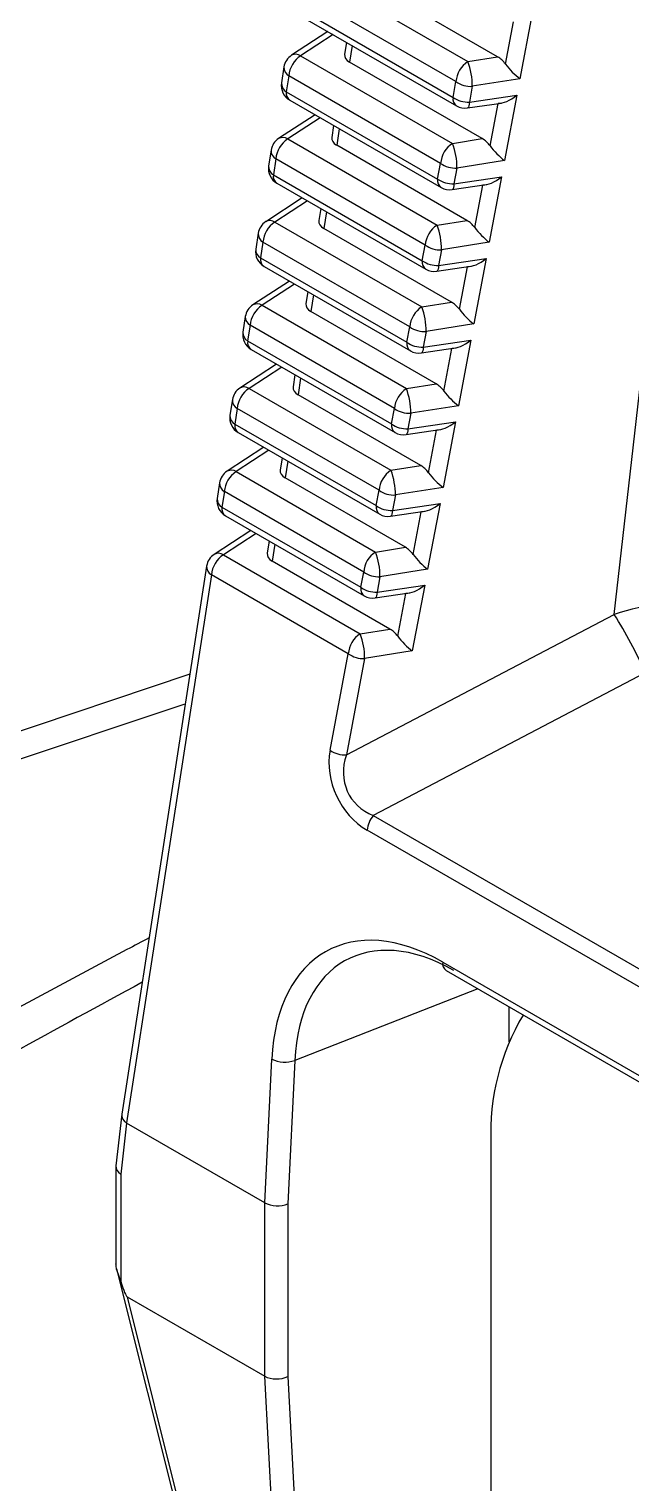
# Model space of a CAD drawing. Extents: x 16.5 to 113.1, y 4.4 to 84.5.
# Drawn here: x 80.689 to 81.043, y 69.633 to 70.488 of the extents above; entities that cross this region are included whole.
import ezdxf

# ---------------------------------------------------------------- set-up
doc = ezdxf.new("R2010")
doc.units = 0
doc.header["$MEASUREMENT"] = 0
doc.layers.add('OBJECT', color=7, linetype='CONTINUOUS')

msp = doc.modelspace()

# ---------------------------------------------------------------- linework, layer by layer
at = {"layer": 'OBJECT'}
for p, q in [((80.85593, 70.52169), (80.9467, 70.46929)), ((80.96421, 70.47207), (80.88468, 70.51798)), ((80.9397, 70.45752), (80.84893, 70.50992)), ((80.84747, 70.50049), (80.93796, 70.44825)), ((80.84953, 70.49548), (80.94002, 70.44324)), ((80.96883, 70.46781), (80.97352, 70.4927)), ((80.98457, 70.49765), (80.97734, 70.4592)), ((80.86435, 70.48692), (80.84296, 70.47299)), ((80.86742, 70.48515), (80.84835, 70.47274)), ((81.0328, 70.14394), (81.07141, 70.48478)), ((80.87528, 70.48061), (80.8742, 70.47366)), ((80.8786, 70.47869), (80.87711, 70.46903)), ((80.83853, 70.46614), (80.83708, 70.45676)), ((80.84835, 70.47274), (80.93765, 70.42119)), ((80.95516, 70.42397), (80.87711, 70.46903)), ((80.9467, 70.46929), (80.96421, 70.47207)), ((80.84135, 70.46097), (80.8399, 70.45159)), ((80.93065, 70.40942), (80.84135, 70.46097)), ((80.93796, 70.44825), (80.9397, 70.45752)), ((80.97734, 70.4592), (80.9493, 70.45475)), ((80.8399, 70.45159), (80.92892, 70.4002)), ((80.9493, 70.45475), (80.94756, 70.44549)), ((80.94756, 70.44549), (80.97553, 70.44959)), ((80.97553, 70.44959), (80.96829, 70.4111)), ((80.84196, 70.44657), (80.93098, 70.39518)), ((80.94647, 70.44201), (80.96641, 70.44493)), ((80.95978, 70.41971), (80.96447, 70.44465)), ((80.85681, 70.438), (80.83538, 70.42405)), ((80.85988, 70.43623), (80.84077, 70.4238)), ((80.8677, 70.43171), (80.86662, 70.42471)), ((80.84077, 70.4238), (80.9286, 70.37309)), ((80.87103, 70.42979), (80.86953, 70.42008)), ((80.93765, 70.42119), (80.95516, 70.42397)), ((80.83095, 70.4172), (80.82951, 70.40786)), ((80.94611, 70.37587), (80.86953, 70.42008)), ((80.83377, 70.41202), (80.83233, 70.40268)), ((80.9216, 70.36132), (80.83377, 70.41202)), ((80.92892, 70.4002), (80.93065, 70.40942)), ((80.94026, 70.40665), (80.93852, 70.39743)), ((80.96829, 70.4111), (80.94026, 70.40665)), ((80.83233, 70.40268), (80.91988, 70.35214)), ((80.83439, 70.39767), (80.92194, 70.34713)), ((80.93743, 70.39395), (80.95737, 70.39688)), ((80.93852, 70.39743), (80.96649, 70.40154)), ((80.96649, 70.40154), (80.95924, 70.363)), ((80.84928, 70.38908), (80.8278, 70.3751)), ((80.95073, 70.37161), (80.95543, 70.39659)), ((80.85234, 70.38731), (80.83319, 70.37485)), ((80.86013, 70.38281), (80.85904, 70.37576)), ((80.86346, 70.38089), (80.86195, 70.37113)), ((80.83319, 70.37485), (80.91955, 70.32499)), ((80.9286, 70.37309), (80.94611, 70.37587)), ((80.82337, 70.36825), (80.82194, 70.35896)), ((80.8262, 70.36307), (80.82476, 70.35378)), ((80.91255, 70.31322), (80.8262, 70.36307)), ((80.93706, 70.32777), (80.86195, 70.37113)), ((80.95924, 70.363), (80.93121, 70.35855)), ((80.91988, 70.35214), (80.9216, 70.36132)), ((80.93121, 70.35855), (80.92948, 70.34938)), ((80.82476, 70.35378), (80.91084, 70.30409)), ((80.82682, 70.34877), (80.9129, 70.29907)), ((80.92839, 70.3459), (80.94833, 70.34882)), ((80.92948, 70.34938), (80.95745, 70.35348)), ((80.94169, 70.32351), (80.94639, 70.34854)), ((80.95745, 70.35348), (80.95019, 70.3149)), ((80.84174, 70.34016), (80.82022, 70.32615)), ((80.8448, 70.33839), (80.82562, 70.3259)), ((80.85256, 70.33391), (80.85146, 70.32682)), ((80.85589, 70.33199), (80.85437, 70.32219)), ((80.82562, 70.3259), (80.91051, 70.27689)), ((80.92801, 70.27967), (80.85437, 70.32219)), ((80.91955, 70.32499), (80.93706, 70.32777)), ((80.81579, 70.3193), (80.81436, 70.31006)), ((80.81862, 70.31413), (80.81718, 70.30488)), ((80.90351, 70.26512), (80.81862, 70.31413)), ((80.91084, 70.30409), (80.91255, 70.31322)), ((80.95019, 70.3149), (80.92216, 70.31045)), ((80.81718, 70.30488), (80.9018, 70.25603)), ((80.92216, 70.31045), (80.92044, 70.30132)), ((80.92044, 70.30132), (80.94841, 70.30543)), ((80.94841, 70.30543), (80.94114, 70.2668)), ((80.81925, 70.29987), (80.90386, 70.25102)), ((80.91935, 70.29784), (80.93929, 70.30077)), ((80.93264, 70.27541), (80.93735, 70.30048)), ((80.8342, 70.29123), (80.81264, 70.2772)), ((80.83726, 70.28947), (80.81804, 70.27695)), ((80.84499, 70.285), (80.84388, 70.27787)), ((80.84831, 70.28309), (80.84679, 70.27324)), ((80.91051, 70.27689), (80.92801, 70.27967)), ((80.80822, 70.27035), (80.80679, 70.26115)), ((80.81804, 70.27695), (80.90146, 70.2288)), ((80.91896, 70.23157), (80.84679, 70.27324)), ((80.81104, 70.26518), (80.80961, 70.25598)), ((80.89446, 70.21702), (80.81104, 70.26518)), ((80.9018, 70.25603), (80.90351, 70.26512)), ((80.91311, 70.26235), (80.9114, 70.25327)), ((80.94114, 70.2668), (80.91311, 70.26235)), ((80.80961, 70.25598), (80.89276, 70.20798)), ((80.91031, 70.24979), (80.93025, 70.25271)), ((80.9114, 70.25327), (80.93937, 70.25737)), ((80.92359, 70.22731), (80.92831, 70.25243)), ((80.93937, 70.25737), (80.93209, 70.2187)), ((80.81167, 70.25096), (80.89482, 70.20296)), ((80.82666, 70.24231), (80.80506, 70.22826)), ((80.82972, 70.24054), (80.81046, 70.22801)), ((80.83742, 70.2361), (80.8363, 70.22892)), ((80.81046, 70.22801), (80.89241, 70.1807)), ((80.84074, 70.23418), (80.83921, 70.22429)), ((80.90146, 70.2288), (80.91896, 70.23157)), ((80.80064, 70.22141), (80.79922, 70.21225)), ((80.90992, 70.18347), (80.83921, 70.22429)), ((80.93209, 70.2187), (80.90406, 70.21425)), ((80.80346, 70.21623), (80.80204, 70.20708)), ((80.88541, 70.16892), (80.80346, 70.21623)), ((80.89276, 70.20798), (80.89446, 70.21702)), ((80.90406, 70.21425), (80.90236, 70.20521)), ((80.90236, 70.20521), (80.93033, 70.20932)), ((80.93033, 70.20932), (80.92304, 70.1706)), ((80.80204, 70.20708), (80.88372, 70.15992)), ((80.8041, 70.20206), (80.88578, 70.15491)), ((80.90127, 70.20173), (80.92121, 70.20466)), ((80.91454, 70.17921), (80.91927, 70.20437)), ((80.81912, 70.19339), (80.79748, 70.17931)), ((80.82218, 70.19162), (80.80288, 70.17906)), ((80.82984, 70.1872), (80.82873, 70.17997)), ((80.83317, 70.18528), (80.83163, 70.17534)), ((80.89241, 70.1807), (80.90992, 70.18347)), ((80.80288, 70.17906), (80.88336, 70.1326)), ((80.90087, 70.13537), (80.83163, 70.17534)), ((80.79306, 70.17246), (80.74312, 69.84995)), ((80.79588, 70.16728), (80.74593, 69.8447)), ((80.87636, 70.12082), (80.79588, 70.16728)), ((80.88372, 70.15992), (80.88541, 70.16892)), ((80.89501, 70.16616), (80.89332, 70.15716)), ((80.92304, 70.1706), (80.89501, 70.16616)), ((80.89332, 70.15716), (80.92129, 70.16126)), ((80.92129, 70.16126), (80.914, 70.1225)), ((80.89223, 70.15368), (80.91217, 70.1566)), ((80.90549, 70.13111), (80.91023, 70.15632)), ((80.87528, 70.06128), (81.0328, 70.14394)), ((80.88336, 70.1326), (80.90087, 70.13537)), ((80.86568, 70.06405), (80.87636, 70.12082)), ((80.88596, 70.11806), (80.87528, 70.06128)), ((80.914, 70.1225), (80.88596, 70.11806)), ((80.78319, 70.10874), (80.59192, 70.04447)), ((81.05103, 70.10962), (80.89104, 70.02566)), ((80.56625, 70.01975), (80.7805, 70.09137)), ((80.89104, 70.02566), (81.48638, 69.68198)), ((81.48286, 69.6733), (80.88752, 70.01698)), ((80.93191, 69.93935), (81.43395, 69.64953)), ((80.93397, 69.93434), (81.43601, 69.64452)), ((80.95247, 69.92366), (80.84487, 69.88153)), ((80.97091, 69.89241), (80.97091, 69.91301)), ((80.82727, 69.79773), (80.83138, 69.88231)), ((80.84487, 69.88153), (80.84077, 69.79718)), ((80.7431, 69.84979), (80.73967, 69.8195)), ((80.74597, 69.84467), (80.74257, 69.81464)), ((80.82727, 69.79773), (80.74597, 69.84467)), ((80.96025, 69.83322), (80.96025, 69.60587)), ((80.73964, 69.81908), (80.73964, 69.76174)), ((80.74257, 69.81464), (80.74257, 69.75132)), ((80.82727, 69.79773), (80.82727, 69.79773)), ((80.82727, 69.69567), (80.82727, 69.79773)), ((80.84077, 69.79718), (80.84077, 69.69555)), ((80.74004, 69.75891), (80.80911, 69.48278)), ((80.74629, 69.74242), (80.81136, 69.48224)), ((80.74629, 69.74242), (80.82727, 69.69567)), ((80.83438, 69.56005), (80.82727, 69.69567)), ((80.82727, 69.69567), (80.82727, 69.69567)), ((80.84077, 69.69555), (80.84704, 69.57591))]:
    msp.add_line(p, q, dxfattribs=at)
at = {"layer": 'OBJECT', "flags": 128}
for points in [[(80.94756, 70.44549), (80.94746, 70.44423), (80.94727, 70.44322), (80.94701, 70.4425), (80.94668, 70.44209), (80.94647, 70.44201)], [(80.93852, 70.39743), (80.93842, 70.39617), (80.93823, 70.39516), (80.93797, 70.39444), (80.93764, 70.39404), (80.93743, 70.39395)], [(80.92948, 70.34938), (80.92938, 70.34812), (80.92919, 70.34711), (80.92893, 70.34639), (80.9286, 70.34598), (80.92839, 70.3459)], [(80.92044, 70.30132), (80.92034, 70.30006), (80.92015, 70.29905), (80.91989, 70.29833), (80.91956, 70.29793), (80.91935, 70.29784)], [(80.9114, 70.25327), (80.9113, 70.25201), (80.91111, 70.251), (80.91085, 70.25028), (80.91052, 70.24987), (80.91031, 70.24979)], [(80.90236, 70.20521), (80.90226, 70.20395), (80.90207, 70.20294), (80.90181, 70.20222), (80.90148, 70.20182), (80.90127, 70.20173)], [(80.89332, 70.15716), (80.89322, 70.1559), (80.89303, 70.15489), (80.89277, 70.15417), (80.89244, 70.15376), (80.89223, 70.15368)]]:
    msp.add_lwpolyline(points, dxfattribs=at)
at = {"layer": 'OBJECT'}
for centre, radius, start, end in [((80.84841, 70.46461), 0.01, 123.06007, 171.19813), ((80.84421, 70.46588), 0.00568, 177.32563, 239.85662), ((80.85681, 70.45975), 0.0155, 123.04942, 175.4938), ((80.84544, 70.46825), 0.00535, 57.04402, 117.61686), ((80.95515, 70.4563), 0.0155, 123.05023, 175.4936), ((80.90991, 70.4552), 0.0394, 359.34758, 20.96027), ((80.84696, 70.45523), 0.01, 171.19813, 240.00269), ((80.84275, 70.4565), 0.00568, 177.32874, 239.85352), ((80.94838, 70.4696), 0.01488, 234.31322, 273.55453), ((80.84484, 70.45069), 0.00502, 169.65017, 235.04623), ((80.94306, 70.44742), 0.00517, 170.70545, 233.99095), ((80.94664, 70.46034), 0.01488, 234.31323, 273.55518), ((80.94502, 70.4519), 0.01, 240.00269, 278.35117), ((80.84084, 70.41567), 0.01, 123.06007, 171.19813), ((80.84923, 70.4108), 0.0155, 123.0507, 175.49258), ((80.83786, 70.4193), 0.00535, 57.04266, 117.61716), ((80.83663, 70.41693), 0.00568, 177.32954, 239.85286), ((80.94611, 70.4082), 0.0155, 123.04942, 175.4938), ((80.90086, 70.4071), 0.0394, 359.34759, 20.95943), ((80.83939, 70.40633), 0.01, 171.19813, 240.00269), ((80.83518, 70.4076), 0.00568, 177.32804, 239.85435), ((80.93933, 70.4215), 0.01488, 234.31305, 273.5547), ((80.83726, 70.40178), 0.00502, 169.6395, 235.0569), ((80.93402, 70.39936), 0.00517, 170.70678, 233.98962), ((80.9376, 70.41229), 0.01488, 234.31362, 273.55511), ((80.93598, 70.40384), 0.01, 240.00269, 278.35117), ((80.83326, 70.36672), 0.01, 123.06007, 171.19813), ((80.84165, 70.36186), 0.0155, 123.04942, 175.4938), ((80.83028, 70.37036), 0.00535, 57.04422, 117.61665), ((80.93706, 70.3601), 0.0155, 123.0507, 175.49258), ((80.89181, 70.359), 0.0394, 359.34759, 20.96028), ((80.82905, 70.36798), 0.00568, 177.32537, 239.85703), ((80.83182, 70.35743), 0.01, 171.19813, 240.00269), ((80.82761, 70.35869), 0.00568, 177.32815, 239.85411), ((80.93028, 70.37341), 0.01488, 234.31401, 273.55473), ((80.82969, 70.35288), 0.00502, 169.63972, 235.05668), ((80.92498, 70.35131), 0.00517, 170.69678, 233.99962), ((80.92856, 70.36423), 0.01488, 234.31317, 273.55541), ((80.92694, 70.35579), 0.01, 240.00269, 278.35117), ((80.82568, 70.31777), 0.01, 123.06007, 171.19813), ((80.83407, 70.31291), 0.0155, 123.05063, 175.49262), ((80.8227, 70.32141), 0.00535, 57.0425, 117.61716), ((80.92801, 70.312), 0.0155, 123.04942, 175.4938), ((80.88276, 70.3109), 0.0394, 359.34764, 20.95936), ((80.82147, 70.31904), 0.00568, 177.32792, 239.85448), ((80.92124, 70.32531), 0.01488, 234.31307, 273.55452), ((80.82425, 70.30853), 0.01, 171.19813, 240.00269), ((80.82004, 70.30979), 0.00568, 177.32792, 239.85441), ((80.82212, 70.30398), 0.00502, 169.63969, 235.05671), ((80.91594, 70.30325), 0.00517, 170.69684, 233.99956), ((80.91952, 70.31618), 0.01488, 234.31336, 273.55538), ((80.9179, 70.30774), 0.01, 240.00269, 278.35117), ((80.8181, 70.26882), 0.01, 123.06007, 171.19813), ((80.81512, 70.27246), 0.00535, 57.04269, 117.61681), ((80.81389, 70.27009), 0.00568, 177.32544, 239.85692), ((80.82649, 70.26396), 0.0155, 123.05, 175.49373), ((80.91896, 70.2639), 0.0155, 123.05063, 175.49262), ((80.87371, 70.2628), 0.0394, 359.34837, 20.9595), ((80.81667, 70.25962), 0.01, 171.19813, 240.00269), ((80.81246, 70.26089), 0.00568, 177.32787, 239.85449), ((80.91219, 70.27721), 0.01488, 234.31329, 273.55537), ((80.81455, 70.25508), 0.00502, 169.63993, 235.05647), ((80.9069, 70.2552), 0.00517, 170.69685, 233.99955), ((80.91048, 70.26812), 0.01488, 234.31342, 273.55523), ((80.90886, 70.25968), 0.01, 240.00269, 278.35117), ((80.81052, 70.21988), 0.01, 123.06007, 171.19813), ((80.81891, 70.21501), 0.0155, 123.0503, 175.49295), ((80.80755, 70.22351), 0.00535, 57.04536, 117.61528), ((80.90991, 70.2158), 0.0155, 123.05, 175.49373), ((80.86467, 70.2147), 0.03939, 359.3469, 20.96097), ((80.80631, 70.22114), 0.00568, 177.32787, 239.85448), ((80.8091, 70.21072), 0.01, 171.19813, 240.00269), ((80.80489, 70.21199), 0.00568, 177.32787, 239.85449), ((80.90314, 70.22911), 0.01488, 234.31313, 273.5545), ((80.80698, 70.20617), 0.00502, 169.6397, 235.0567), ((80.89785, 70.20714), 0.00517, 170.69709, 233.99931), ((80.90144, 70.22007), 0.01488, 234.31335, 273.55539), ((80.89982, 70.21163), 0.01, 240.00269, 278.35117), ((80.80294, 70.17093), 0.01, 123.06007, 171.19813), ((80.81133, 70.16607), 0.0155, 123.05003, 175.49371), ((80.79997, 70.17472), 0.00522, 56.20298, 118.45631), ((80.90086, 70.1677), 0.0155, 123.0503, 175.49295), ((80.85561, 70.1666), 0.0394, 359.34899, 20.95888), ((80.79858, 70.17211), 0.00554, 176.42684, 240.75552), ((80.89409, 70.18101), 0.01488, 234.31335, 273.55529), ((80.88881, 70.15909), 0.00517, 170.69689, 233.99951), ((80.8924, 70.17201), 0.01488, 234.31333, 273.5553), ((80.89078, 70.16357), 0.01, 240.00269, 278.35117), ((80.81537, 70.00644), 0.25726, 23.64508, 32.30992), ((80.89181, 70.1196), 0.0155, 123.05003, 175.49371), ((80.84657, 70.11851), 0.03939, 359.34738, 20.96031), ((80.88504, 70.13291), 0.01488, 234.31307, 273.55464), ((80.87436, 70.07613), 0.01488, 234.31295, 273.55472), ((80.90309, 70.01571), 0.01563, 140.45014, 175.32036), ((80.9369, 69.93847), 0.00506, 169.98739, 234.70901), ((81.09456, 69.83916), 0.13443, 149.09028, 182.53499), ((80.83897, 69.89671), 0.01628, 242.19343, 291.21738)]:
    msp.add_arc(centre, radius, start, end, dxfattribs=at)
for centre, major_axis, ratio, start_param, end_param in [((81.13923, 68.65871), (-1.03077, 2.00185), 0.606843, 5.345286, 5.708794), ((81.13217, 68.65507), (-1.02574, 1.9932), 0.60697, 5.34543, 5.708938), ((81.1297, 68.59962), (-0.99276, 1.93123), 0.606953, 5.373172, 5.682201), ((80.88424, 70.47316), (0.01008, 0.00003), 0.578066, 3.050581, 3.924247), ((80.96358, 70.46383), (-0.00622, 0.00869), 0.616507, 4.729209, 5.346942), ((80.97479, 70.46561), (-0.00839, 0.00863), 0.259031, 1.074207, 2.128618), ((80.97299, 70.45601), (0.01054, 0.01013), 0.443807, 3.478651, 4.533063), ((80.87666, 70.42421), (0.01008, 0.00003), 0.578066, 3.050581, 3.924247), ((80.95453, 70.41573), (-0.00622, 0.00869), 0.616507, 4.729209, 5.346942), ((80.96574, 70.41751), (-0.00839, 0.00863), 0.259031, 1.074207, 2.128618), ((80.96395, 70.40795), (0.01054, 0.01013), 0.443807, 3.478651, 4.533063), ((80.86908, 70.37526), (0.01008, 0.00003), 0.578066, 3.050581, 3.924247), ((80.94548, 70.36763), (-0.00622, 0.00869), 0.616507, 4.729209, 5.346942), ((80.9567, 70.36941), (-0.00839, 0.00863), 0.259031, 1.074207, 2.128618), ((80.95491, 70.3599), (0.01054, 0.01013), 0.443807, 3.478651, 4.533063), ((80.8615, 70.32632), (0.01008, 0.00003), 0.578066, 3.050581, 3.924247), ((80.93643, 70.31953), (-0.00622, 0.00869), 0.616507, 4.729209, 5.346942), ((80.94765, 70.32131), (-0.00839, 0.00863), 0.259031, 1.074207, 2.128618), ((80.94587, 70.31184), (0.01054, 0.01013), 0.443807, 3.478651, 4.533063), ((80.85393, 70.27737), (0.01008, 0.00003), 0.578066, 3.050581, 3.924247), ((80.92739, 70.27143), (-0.00622, 0.00869), 0.616507, 4.729209, 5.346942), ((80.9386, 70.27321), (-0.00839, 0.00863), 0.259031, 1.074207, 2.128618), ((80.93683, 70.26379), (0.01054, 0.01013), 0.443807, 3.478651, 4.533063), ((80.84635, 70.22842), (0.01008, 0.00003), 0.578066, 3.050581, 3.924247), ((80.91834, 70.22333), (-0.00622, 0.00869), 0.616507, 4.729209, 5.346942), ((80.92955, 70.22511), (-0.00839, 0.00863), 0.259031, 1.074207, 2.128618), ((80.92779, 70.21573), (0.01054, 0.01013), 0.443807, 3.478651, 4.533063), ((80.90929, 70.17523), (-0.00622, 0.00869), 0.616507, 4.729209, 5.346942), ((80.83877, 70.17947), (0.01008, 0.00003), 0.578066, 3.050581, 3.924247), ((80.9205, 70.17701), (-0.00839, 0.00863), 0.259031, 1.074207, 2.128618), ((80.91875, 70.16768), (0.01054, 0.01013), 0.443807, 3.478651, 4.533063), ((81.05058, 70.12781), (0.06168, 0.01513), 0.320651, 0.858596, 1.783902), ((80.90024, 70.12713), (-0.00622, 0.00869), 0.616507, 4.729209, 5.346942), ((80.91145, 70.12891), (-0.00839, 0.00863), 0.259031, 1.074207, 2.128618), ((80.89969, 70.05091), (-0.01775, 0.03585), 0.831447, 0.834462, 2.245988), ((80.90675, 70.05456), (0.02983, 0.01688), 0.875287, 2.349669, 3.761195), ((80.92716, 69.82614), (-0.06254, 0.12019), 0.605304, 5.523565, 7.086765), ((80.93422, 69.82978), (-0.05895, 0.11083), 0.607467, 5.51781, 7.08101), ((80.75302, 69.84855), (0.00991, -0.00133), 0.627377, 3.128787, 4.002453), ((80.76949, 69.9939), (0.02337, 0.14928), 0.050801, 3.115639, 3.121993), ((80.74964, 69.81873), (0.00999, -0.00056), 0.611383, 3.107087, 3.961496), ((80.83434, 69.8016), (0.01, -0.00024), 0.563161, 3.940654, 5.424184), ((80.7118, 69.91303), (-0.0347, 0.17066), 0.036347, 2.808788, 3.109458), ((80.83434, 69.69997), (0.01, 0.00026), 0.591308, 3.911511, 5.395041)]:
    msp.add_ellipse(centre, major_axis=major_axis, ratio=ratio, start_param=start_param, end_param=end_param, dxfattribs=at)
for points, knots in [([(81.4484, 70.25579), (81.44377, 70.25933), (81.42066, 70.277), (81.34315, 70.33377), (81.26463, 70.38434), (81.18597, 70.42929), (81.10719, 70.47243), (81.03326, 70.50384), (80.97819, 70.52724)], [0, 0, 0, 0, 0.029968, 0.149857, 0.5, 0.529967, 0.649857, 1, 1, 1, 1]), ([(80.75917, 69.9536), (80.75484, 69.9513), (80.52422, 69.82903), (80.29814, 69.6986), (80.0763, 69.57061)], [0, 0, 0, 0, 0.018764, 1, 1, 1, 1]), ([(80.75512, 69.92748), (80.7297, 69.91361), (80.64011, 69.86472), (80.48708, 69.7794), (80.29596, 69.67174), (80.16916, 69.59885), (80.10576, 69.5624)], [0, 0, 0, 0, 0.116647, 0.411099, 0.705549, 1, 1, 1, 1]), ([(80.74257, 69.75132), (80.74204, 69.75289), (80.74115, 69.75556), (80.73982, 69.75914), (80.73976, 69.76096), (80.73973, 69.76175)], [0, 0, 0, 0, 0.447485, 0.758489, 1, 1, 1, 1])]:
    msp.add_open_spline(points, degree=3, knots=knots, dxfattribs=at)

doc.saveas('drawing.dxf')
